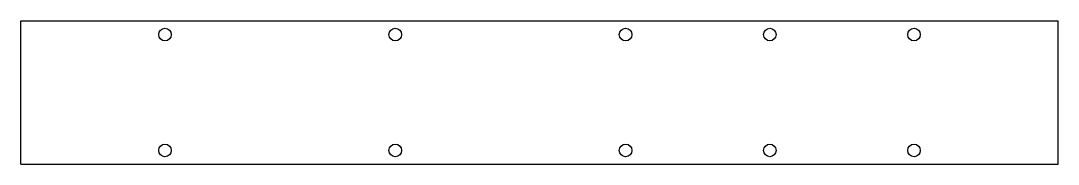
# Model space of a CAD drawing. Header units: millimetres. Extents: x 9 to 232, y 69 to 100.
import ezdxf

# ---------------------------------------------------------------- set-up
doc = ezdxf.new("R2010")
doc.units = ezdxf.units.MM
doc.layers.add('tmp_PCB_P', color=7, linetype='CONTINUOUS')

msp = doc.modelspace()

# ---------------------------------------------------------------- linework, layer by layer
at = {"layer": 'tmp_PCB_P'}
for p, q in [((9, 69), (9, 100)), ((9, 100), (232, 100)), ((232, 69), (232, 100)), ((9, 69), (232, 69))]:
    msp.add_line(p, q, dxfattribs=at)
for centre in [(40, 97), (89.5, 97), (139, 97), (170, 97), (201, 97), (40, 72), (89.5, 72), (139, 72), (170, 72), (201, 72)]:
    msp.add_circle(centre, 1.35, dxfattribs=at)

doc.saveas('drawing.dxf')
